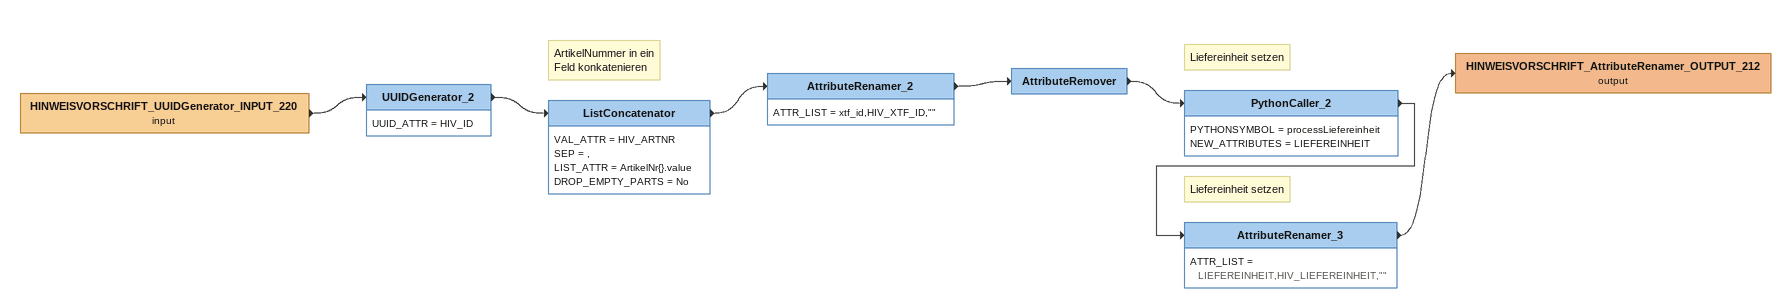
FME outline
HINWEISVORSCHRIFT_UUIDGenerator_INPUT_220 (input)
    -> UUIDGenerator_2
UUIDGenerator_2
    UUID_ATTR = HIV_ID
    -> ListConcatenator
Note: ArtikelNummer in ein / Feld konkatenieren
ListConcatenator
    VAL_ATTR = HIV_ARTNR
    SEP = ,
    LIST_ATTR = ArtikelNr{}.value
    DROP_EMPTY_PARTS = No
    -> AttributeRenamer_2
AttributeRenamer_2
    ATTR_LIST = xtf_id,HIV_XTF_ID,""
    -> AttributeRemover
AttributeRemover
    -> PythonCaller_2
Note: Liefereinheit setzen
PythonCaller_2
    PYTHONSYMBOL = processLiefereinheit
    NEW_ATTRIBUTES = LIEFEREINHEIT
    -> AttributeRenamer_3
Note: Liefereinheit setzen
AttributeRenamer_3
    ATTR_LIST = LIEFEREINHEIT,HIV_LIEFEREINHEIT,""
    -> HINWEISVORSCHRIFT_AttributeRenamer_OUTPUT_212 (output)
HINWEISVORSCHRIFT_AttributeRenamer_OUTPUT_212 (output)
